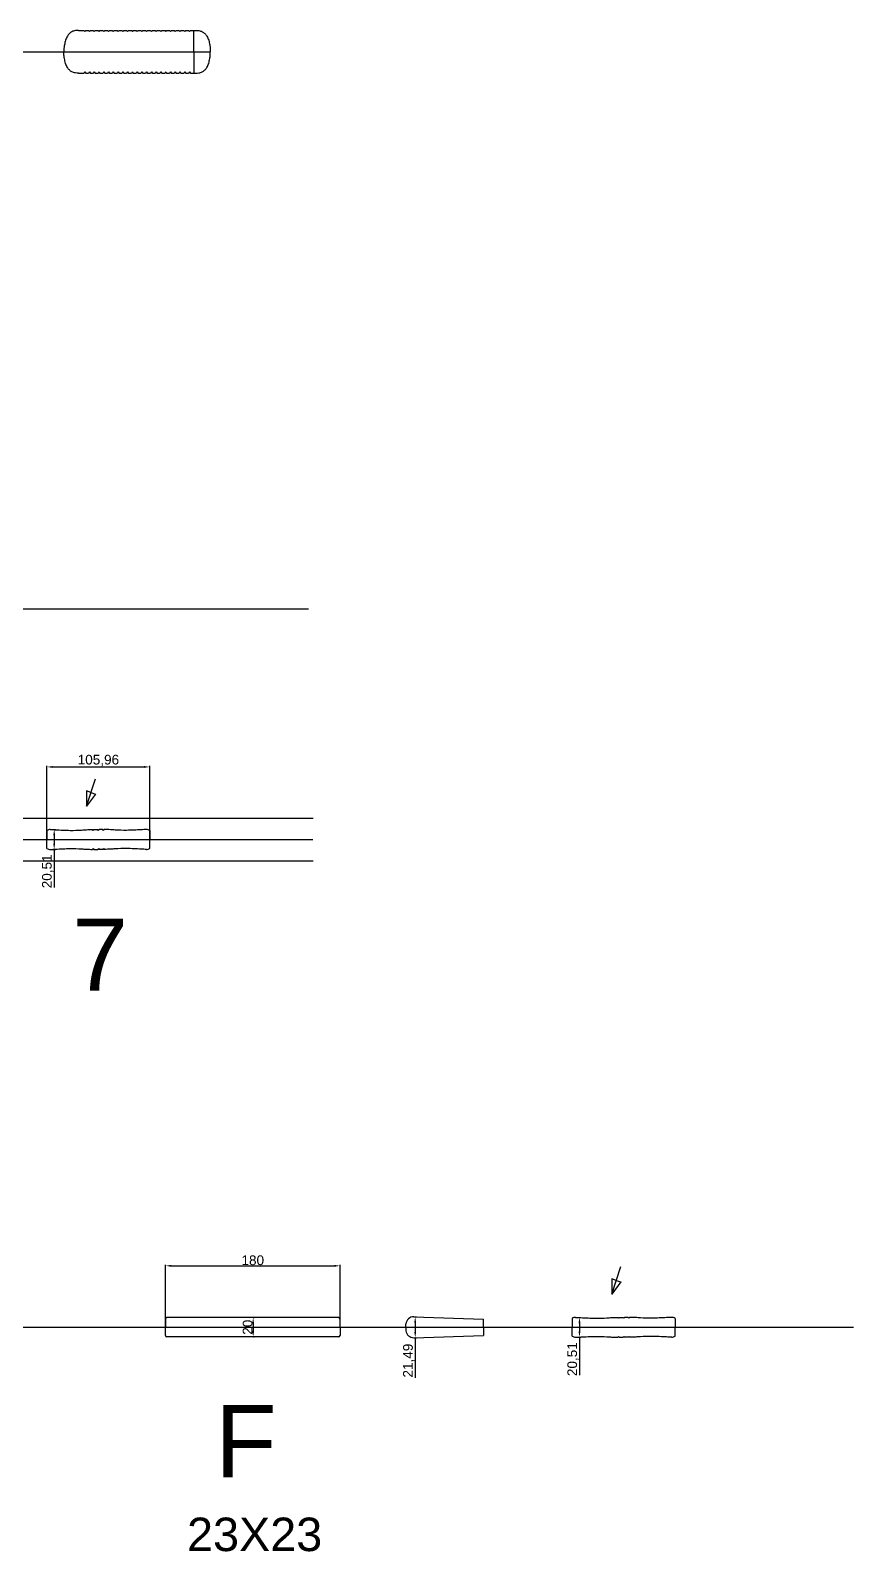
# Model space of a CAD drawing. Header units: millimetres. Extents: x 3940 to 31715, y 1502 to 5662.
# Drawn here: x 30866 to 31715, y 2049 to 3617 of the extents above; entities that cross this region are included whole.
import ezdxf

# ---------------------------------------------------------------- set-up
doc = ezdxf.new("R2010")
doc.units = ezdxf.units.MM
doc.styles.get("Standard").update_dxf_attribs({"font": 'arial.ttf'})
doc.dimstyles.new('ISO-25', dxfattribs={"dimtxt": 10, "dimasz": 6, "dimexe": 1.25, "dimexo": 0.625, "dimtad": 1, "dimtxsty": 'Standard', "dimcen": 2.5, "dimadec": 0, "dimazin": 0, "dimtfac": 1, "dimtmove": 0, "dimatfit": 3, "dimfxl": 1, "dimarcsym": 0})

# ---------------------------------------------------------------- blocks, each defined once
blk = doc.blocks.new('*D9')
at = {"color": 0, "lineweight": -2, "transparency": 16777216}
for p, q in [((31095.9, 2290.4), (31096.9, 2290.4)), ((31095.7, 2284.4), (31095.7, 2276.4)), ((31095.9, 2270.4), (31096.9, 2270.4))]:
    blk.add_line(p, q, dxfattribs=at)
at = {"color": 0, "transparency": 16777216}
for points in [[(31094.7, 2284.4), (31096.7, 2284.4), (31095.7, 2290.4)], [(31094.7, 2276.4), (31096.7, 2276.4), (31095.7, 2270.4)]]:
    blk.add_solid(points, dxfattribs=at)
at = {"layer": 'Defpoints', "color": 0, "transparency": 16777216}
for p in [(31095.3, 2290.4), (31095.3, 2270.4), (31095.7, 2270.4)]:
    blk.add_point(p, dxfattribs=at)
at = {"color": 0, "transparency": 16777216, "insert": (31090, 2280.4), "char_height": 10, "attachment_point": 5, "rotation": 90}
blk.add_mtext('20', dxfattribs=at)
blk = doc.blocks.new('*D11')
at = {"color": 0, "lineweight": -2, "transparency": 16777216}
for p, q in [((30887, 2793.4), (30891.8, 2793.4)), ((30890.5, 2787.4), (30890.5, 2778.9)), ((30887, 2772.9), (30891.8, 2772.9)), ((30890.5, 2772.9), (30890.5, 2733.7))]:
    blk.add_line(p, q, dxfattribs=at)
at = {"color": 0, "transparency": 16777216}
for points in [[(30889.5, 2787.4), (30891.5, 2787.4), (30890.5, 2793.4)], [(30889.5, 2778.9), (30891.5, 2778.9), (30890.5, 2772.9)]]:
    blk.add_solid(points, dxfattribs=at)
at = {"layer": 'Defpoints', "color": 0, "transparency": 16777216}
for p in [(30886.3, 2793.4), (30886.3, 2772.9), (30890.5, 2772.9)]:
    blk.add_point(p, dxfattribs=at)
at = {"color": 0, "transparency": 16777216, "insert": (30883.9, 2750.3), "char_height": 10, "attachment_point": 5, "rotation": 90}
blk.add_mtext('20,51', dxfattribs=at)
blk = doc.blocks.new('*D17')
at = {"color": 0, "lineweight": -2, "transparency": 16777216}
for p, q in [((31262.1, 2291.1), (31264.1, 2291.1)), ((31262.8, 2285.1), (31262.8, 2275.6)), ((31261.7, 2269.6), (31264.1, 2269.6)), ((31262.8, 2269.6), (31262.8, 2228.4))]:
    blk.add_line(p, q, dxfattribs=at)
at = {"color": 0, "transparency": 16777216}
for points in [[(31261.8, 2285.1), (31263.8, 2285.1), (31262.8, 2291.1)], [(31261.8, 2275.6), (31263.8, 2275.6), (31262.8, 2269.6)]]:
    blk.add_solid(points, dxfattribs=at)
at = {"layer": 'Defpoints', "color": 0, "transparency": 16777216}
for p in [(31261.5, 2291.1), (31261, 2269.6), (31262.8, 2269.6)]:
    blk.add_point(p, dxfattribs=at)
at = {"color": 0, "transparency": 16777216, "insert": (31256.2, 2246), "char_height": 10, "attachment_point": 5, "rotation": 90}
blk.add_mtext('21,49', dxfattribs=at)
blk = doc.blocks.new('*D18')
at = {"color": 0, "lineweight": -2, "transparency": 16777216}
for p, q in [((31428.7, 2290.6), (31433.5, 2290.6)), ((31432.2, 2284.6), (31432.2, 2276.1)), ((31428.7, 2270.1), (31433.5, 2270.1)), ((31432.2, 2270.1), (31432.2, 2230.9))]:
    blk.add_line(p, q, dxfattribs=at)
at = {"color": 0, "transparency": 16777216}
for points in [[(31431.2, 2284.6), (31433.2, 2284.6), (31432.2, 2290.6)], [(31431.2, 2276.1), (31433.2, 2276.1), (31432.2, 2270.1)]]:
    blk.add_solid(points, dxfattribs=at)
at = {"layer": 'Defpoints', "color": 0, "transparency": 16777216}
for p in [(31428, 2290.6), (31428, 2270.1), (31432.2, 2270.1)]:
    blk.add_point(p, dxfattribs=at)
at = {"color": 0, "transparency": 16777216, "insert": (31425.6, 2247.5), "char_height": 10, "attachment_point": 5, "rotation": 90}
blk.add_mtext('20,51', dxfattribs=at)
blk = doc.blocks.new('*D29')
at = {"color": 0, "lineweight": -2, "transparency": 16777216}
for p, q in [((31005.3, 2281), (31005.3, 2344.9)), ((31011.3, 2343.7), (31179.3, 2343.7)), ((31185.3, 2281), (31185.3, 2344.9))]:
    blk.add_line(p, q, dxfattribs=at)
at = {"color": 0, "transparency": 16777216}
for points in [[(31011.3, 2344.7), (31011.3, 2342.7), (31005.3, 2343.7)], [(31179.3, 2344.7), (31179.3, 2342.7), (31185.3, 2343.7)]]:
    blk.add_solid(points, dxfattribs=at)
at = {"layer": 'Defpoints', "color": 0, "transparency": 16777216}
for p in [(31185.3, 2343.7), (31005.3, 2280.4), (31185.3, 2280.4)]:
    blk.add_point(p, dxfattribs=at)
at = {"color": 0, "transparency": 16777216, "insert": (31095.3, 2349.4), "char_height": 10, "attachment_point": 5}
blk.add_mtext('180', dxfattribs=at)
blk = doc.blocks.new('*D36')
at = {"color": 0, "lineweight": -2, "transparency": 16777216}
for p, q in [((30883.1, 2783.8), (30883.1, 2859.1)), ((30889.1, 2857.9), (30983, 2857.9)), ((30989, 2783.8), (30989, 2859.1))]:
    blk.add_line(p, q, dxfattribs=at)
at = {"color": 0, "transparency": 16777216}
for points in [[(30889.1, 2858.9), (30889.1, 2856.9), (30883.1, 2857.9)], [(30983, 2858.9), (30983, 2856.9), (30989, 2857.9)]]:
    blk.add_solid(points, dxfattribs=at)
at = {"layer": 'Defpoints', "color": 0, "transparency": 16777216}
for p in [(30989, 2857.9), (30883.1, 2783.2), (30989, 2783.2)]:
    blk.add_point(p, dxfattribs=at)
at = {"color": 0, "transparency": 16777216, "insert": (30936.1, 2864.5), "char_height": 10, "attachment_point": 5}
blk.add_mtext('105,96', dxfattribs=at)

msp = doc.modelspace()

# ---------------------------------------------------------------- linework, layer by layer
at = {"color": 3}
for p, q in [((30915.745, 3617.048), (30921.017, 3617.048)), ((30922.017, 3615.891), (30921.017, 3617.048)), ((30922.017, 3615.891), (30923.017, 3617.048)), ((30923.017, 3617.048), (30925.926, 3617.048)), ((30926.926, 3615.891), (30925.926, 3617.048)), ((30926.926, 3615.891), (30927.926, 3617.048)), ((30927.926, 3617.048), (30930.835, 3617.048)), ((30931.835, 3615.891), (30930.835, 3617.048)), ((30931.835, 3615.891), (30932.835, 3617.048)), ((30932.835, 3617.048), (30935.744, 3617.048)), ((30936.744, 3615.891), (30935.744, 3617.048)), ((30936.744, 3615.891), (30937.744, 3617.048)), ((30937.744, 3617.048), (30940.653, 3617.048)), ((30941.653, 3615.891), (30940.653, 3617.048)), ((30941.653, 3615.891), (30942.653, 3617.048)), ((30942.653, 3617.048), (30945.562, 3617.048)), ((30946.562, 3615.891), (30945.562, 3617.048)), ((30946.562, 3615.891), (30947.562, 3617.048)), ((30947.562, 3617.048), (30950.471, 3617.048)), ((30951.471, 3615.891), (30950.471, 3617.048)), ((30951.471, 3615.891), (30952.471, 3617.048)), ((30952.471, 3617.048), (30955.38, 3617.048)), ((30956.38, 3615.891), (30955.38, 3617.048)), ((30956.38, 3615.891), (30957.38, 3617.048)), ((30957.38, 3617.048), (30960.289, 3617.048)), ((30961.289, 3615.891), (30960.289, 3617.048)), ((30961.289, 3615.891), (30962.289, 3617.048)), ((30962.289, 3617.048), (30965.199, 3617.048)), ((30966.199, 3615.891), (30965.199, 3617.048)), ((30966.199, 3615.891), (30967.199, 3617.048)), ((30967.199, 3617.048), (30970.108, 3617.048)), ((30971.108, 3615.891), (30970.108, 3617.048)), ((30971.108, 3615.891), (30972.108, 3617.048)), ((30972.108, 3617.048), (30975.017, 3617.048)), ((30976.017, 3615.891), (30975.017, 3617.048)), ((30976.017, 3615.891), (30977.017, 3617.048)), ((30977.017, 3617.048), (30979.926, 3617.048)), ((30980.926, 3615.891), (30979.926, 3617.048)), ((30980.926, 3615.891), (30981.926, 3617.048)), ((30981.926, 3617.048), (30984.835, 3617.048)), ((30985.835, 3615.891), (30984.835, 3617.048)), ((30985.835, 3615.891), (30986.835, 3617.048)), ((30986.835, 3617.048), (30989.744, 3617.048)), ((30990.744, 3615.891), (30989.744, 3617.048)), ((30990.744, 3615.891), (30991.744, 3617.048)), ((30991.744, 3617.048), (30994.653, 3617.048)), ((30995.653, 3615.891), (30994.653, 3617.048)), ((30995.653, 3615.891), (30996.653, 3617.048)), ((30996.653, 3617.048), (30999.562, 3617.048)), ((31000.562, 3615.891), (30999.562, 3617.048)), ((31000.562, 3615.891), (31001.562, 3617.048)), ((31001.562, 3617.048), (31004.471, 3617.048)), ((31005.471, 3615.891), (31004.471, 3617.048)), ((31005.471, 3615.891), (31006.471, 3617.048)), ((31006.471, 3617.048), (31009.38, 3617.048)), ((31010.38, 3615.891), (31009.38, 3617.048)), ((31010.38, 3615.891), (31011.38, 3617.048)), ((31011.38, 3617.048), (31014.289, 3617.048)), ((31015.289, 3615.891), (31014.289, 3617.048)), ((31015.289, 3615.891), (31016.289, 3617.048)), ((31016.289, 3617.048), (31019.199, 3617.048)), ((31020.199, 3615.891), (31019.199, 3617.048)), ((31020.199, 3615.891), (31021.199, 3617.048)), ((31021.199, 3617.048), (31024.108, 3617.048)), ((31025.108, 3615.891), (31024.108, 3617.048)), ((31025.108, 3615.891), (31026.108, 3617.048)), ((31026.108, 3617.048), (31029.017, 3617.048)), ((31030.017, 3615.891), (31029.017, 3617.048)), ((31030.017, 3615.891), (31031.017, 3617.048)), ((31031.017, 3617.048), (31036.289, 3617.048)), ((31034.517, 3595.048), (31034.517, 3617.048)), ((31034.517, 3595.048), (31034.517, 3573.049)), ((30915.745, 3573.049), (30921.017, 3573.049)), ((30922.017, 3574.205), (30921.017, 3573.049)), ((30922.017, 3574.205), (30923.017, 3573.049)), ((30923.017, 3573.049), (30925.926, 3573.049)), ((30926.926, 3574.205), (30925.926, 3573.049)), ((30926.926, 3574.205), (30927.926, 3573.049)), ((30927.926, 3573.049), (30930.835, 3573.049)), ((30931.835, 3574.205), (30930.835, 3573.049)), ((30931.835, 3574.205), (30932.835, 3573.049)), ((30932.835, 3573.049), (30935.744, 3573.049)), ((30936.744, 3574.205), (30935.744, 3573.049)), ((30936.744, 3574.205), (30937.744, 3573.049)), ((30937.744, 3573.049), (30940.653, 3573.049)), ((30941.653, 3574.205), (30940.653, 3573.049)), ((30941.653, 3574.205), (30942.653, 3573.049)), ((30942.653, 3573.049), (30945.562, 3573.049)), ((30946.562, 3574.205), (30945.562, 3573.049)), ((30946.562, 3574.205), (30947.562, 3573.049)), ((30947.562, 3573.049), (30950.471, 3573.049)), ((30951.471, 3574.205), (30950.471, 3573.049)), ((30951.471, 3574.205), (30952.471, 3573.049)), ((30952.471, 3573.049), (30955.38, 3573.049)), ((30956.38, 3574.205), (30955.38, 3573.049)), ((30956.38, 3574.205), (30957.38, 3573.049)), ((30957.38, 3573.049), (30960.289, 3573.049)), ((30961.289, 3574.205), (30960.289, 3573.049)), ((30961.289, 3574.205), (30962.289, 3573.049)), ((30962.289, 3573.049), (30965.199, 3573.049)), ((30966.199, 3574.205), (30965.199, 3573.049)), ((30966.199, 3574.205), (30967.199, 3573.049)), ((30967.199, 3573.049), (30970.108, 3573.049)), ((30971.108, 3574.205), (30970.108, 3573.049)), ((30971.108, 3574.205), (30972.108, 3573.049)), ((30972.108, 3573.049), (30975.017, 3573.049)), ((30976.017, 3574.205), (30975.017, 3573.049)), ((30976.017, 3574.205), (30977.017, 3573.049)), ((30977.017, 3573.049), (30979.926, 3573.049)), ((30980.926, 3574.205), (30979.926, 3573.049)), ((30980.926, 3574.205), (30981.926, 3573.049)), ((30981.926, 3573.049), (30984.835, 3573.049)), ((30985.835, 3574.205), (30984.835, 3573.049)), ((30985.835, 3574.205), (30986.835, 3573.049)), ((30986.835, 3573.049), (30989.744, 3573.049)), ((30990.744, 3574.205), (30989.744, 3573.049)), ((30990.744, 3574.205), (30991.744, 3573.049)), ((30991.744, 3573.049), (30994.653, 3573.049)), ((30995.653, 3574.205), (30994.653, 3573.049)), ((30995.653, 3574.205), (30996.653, 3573.049)), ((30996.653, 3573.049), (30999.562, 3573.049)), ((31000.562, 3574.205), (30999.562, 3573.049)), ((31000.562, 3574.205), (31001.562, 3573.049)), ((31001.562, 3573.049), (31004.471, 3573.049)), ((31005.471, 3574.205), (31004.471, 3573.049)), ((31005.471, 3574.205), (31006.471, 3573.049)), ((31006.471, 3573.049), (31009.38, 3573.049)), ((31010.38, 3574.205), (31009.38, 3573.049)), ((31010.38, 3574.205), (31011.38, 3573.049)), ((31011.38, 3573.049), (31014.289, 3573.049)), ((31015.289, 3574.205), (31014.289, 3573.049)), ((31015.289, 3574.205), (31016.289, 3573.049)), ((31016.289, 3573.049), (31019.199, 3573.049)), ((31020.199, 3574.205), (31019.199, 3573.049)), ((31020.199, 3574.205), (31021.199, 3573.049)), ((31021.199, 3573.049), (31024.108, 3573.049)), ((31025.108, 3574.205), (31024.108, 3573.049)), ((31025.108, 3574.205), (31026.108, 3573.049)), ((31026.108, 3573.049), (31029.017, 3573.049)), ((31030.017, 3574.205), (31029.017, 3573.049)), ((31030.017, 3574.205), (31031.017, 3573.049)), ((31031.017, 3573.049), (31036.289, 3573.049))]:
    msp.add_line(p, q, dxfattribs=at)
at = {"color": 1}
for p, q in [((29759.757, 3595.048), (31051.517, 3595.048)), ((29605.371, 3020.843), (31152.709, 3020.843)), ((30923.695, 2817.31), (30933.182, 2845.771)), ((30928.439, 2831.541), (30923.695, 2833.122)), ((30923.695, 2833.122), (30923.695, 2817.31)), ((30933.182, 2829.96), (30923.695, 2817.31)), ((30928.439, 2831.541), (30933.182, 2829.96)), ((29610.094, 2805.167), (31157.432, 2805.167)), ((29609.725, 2783.167), (31157.063, 2783.167)), ((29610.094, 2761.167), (31157.432, 2761.167)), ((31465.396, 2314.502), (31474.883, 2342.963)), ((31470.14, 2328.732), (31465.396, 2330.314)), ((31465.396, 2330.314), (31465.396, 2314.502)), ((31474.883, 2327.151), (31465.396, 2314.502)), ((31470.14, 2328.732), (31474.883, 2327.151)), ((29597.272, 2280.359), (31714.86, 2280.359))]:
    msp.add_line(p, q, dxfattribs=at)
for p, q in [((30883.086, 2792.33), (30883.086, 2783.167)), ((30930.646, 2792.509), (30929.981, 2793.402)), ((30930.646, 2792.509), (30931.338, 2793.418)), ((30931.338, 2793.418), (30935.389, 2793.418)), ((30936.066, 2792.509), (30935.389, 2793.418)), ((30936.066, 2792.509), (30936.758, 2793.418)), ((30940.808, 2793.418), (30936.758, 2793.418)), ((30941.486, 2792.509), (30940.808, 2793.418)), ((30941.486, 2792.509), (30942.165, 2793.401)), ((30989.046, 2792.33), (30989.046, 2783.167)), ((30883.086, 2774.004), (30883.086, 2783.167)), ((30989.046, 2774.004), (30989.046, 2783.167)), ((30930.646, 2773.825), (30929.981, 2772.932)), ((30930.646, 2773.825), (30931.338, 2772.916)), ((30931.338, 2772.916), (30935.389, 2772.916)), ((30936.066, 2773.825), (30935.389, 2772.916)), ((30936.066, 2773.825), (30936.758, 2772.916)), ((30940.808, 2772.916), (30936.758, 2772.916)), ((30941.486, 2773.825), (30940.808, 2772.916)), ((30941.486, 2773.825), (30942.165, 2772.933)), ((31183.786, 2290.359), (31006.786, 2290.359)), ((31261.464, 2291.104), (31333.201, 2288.859)), ((31424.788, 2289.522), (31424.788, 2280.359)), ((31472.348, 2289.701), (31471.682, 2290.593)), ((31472.348, 2289.701), (31473.039, 2290.609)), ((31473.039, 2290.609), (31477.09, 2290.609)), ((31477.767, 2289.701), (31477.09, 2290.609)), ((31477.767, 2289.701), (31478.459, 2290.609)), ((31482.51, 2290.609), (31478.459, 2290.609)), ((31483.187, 2289.701), (31482.51, 2290.609)), ((31483.187, 2289.701), (31483.866, 2290.593)), ((31530.747, 2289.522), (31530.747, 2280.359)), ((31005.286, 2288.859), (31005.286, 2280.359)), ((31005.286, 2271.859), (31005.286, 2280.359)), ((31185.286, 2280.359), (31185.286, 2288.859)), ((31185.286, 2280.359), (31185.286, 2271.859)), ((31253.201, 2280.359), (31253.201, 2283.859)), ((31253.201, 2280.359), (31253.201, 2276.859)), ((31333.201, 2280.359), (31333.201, 2288.859)), ((31333.201, 2280.359), (31333.201, 2271.859)), ((31424.788, 2271.196), (31424.788, 2280.359)), ((31530.747, 2271.196), (31530.747, 2280.359)), ((31183.786, 2270.359), (31006.786, 2270.359)), ((31261.464, 2269.613), (31333.201, 2271.859)), ((31472.348, 2271.017), (31471.682, 2270.124)), ((31472.348, 2271.017), (31473.039, 2270.108)), ((31473.039, 2270.108), (31477.09, 2270.108)), ((31477.767, 2271.017), (31477.09, 2270.108)), ((31477.767, 2271.017), (31478.459, 2270.108)), ((31482.51, 2270.108), (31478.459, 2270.108)), ((31483.187, 2271.017), (31482.51, 2270.108)), ((31483.187, 2271.017), (31483.866, 2270.124))]:
    msp.add_line(p, q)
for centre, radius, start, end in [((30886.335, 2788.035), 5.386, 88.450889, 127.10533), ((30985.797, 2788.035), 5.386, 52.89467, 91.549111), ((30886.335, 2778.299), 5.386, 232.89467, 271.549111), ((30985.797, 2778.299), 5.386, 268.450889, 307.10533), ((31006.786, 2288.859), 1.5, 90, 180), ((31183.786, 2288.859), 1.5, 0, 90), ((31261.201, 2283.07), 8.039, 88.124487, 174.368887), ((31428.037, 2285.226), 5.386, 88.450889, 127.10533), ((31527.498, 2285.226), 5.386, 52.89467, 91.549111), ((31261.201, 2277.648), 8.039, 185.631113, 271.875513), ((31006.786, 2271.859), 1.5, 180, 270), ((31183.786, 2271.859), 1.5, 270, 0), ((31428.037, 2275.491), 5.386, 232.89467, 271.549111), ((31527.498, 2275.491), 5.386, 268.450889, 307.10533)]:
    msp.add_arc(centre, radius, start, end)
at = {"color": 3}
for points, knots in [([(30915.745, 3617.048), (30914.63, 3617.021), (30912.263, 3616.966), (30908.877, 3616.014), (30906.053, 3613.892), (30903.806, 3610.867), (30901.973, 3606.893), (30901.198, 3602.609), (30900.518, 3598.632), (30900.517, 3596.266), (30900.517, 3595.048)], [0, 0, 0, 0, 3.34200715, 7.09675967, 10.32544123, 13.74591364, 18.31346808, 23.31615716, 26.75399086, 30.3986859, 30.3986859, 30.3986859, 30.3986859]), ([(31036.289, 3617.048), (31037.403, 3617.021), (31039.771, 3616.966), (31043.157, 3616.014), (31045.981, 3613.892), (31048.227, 3610.867), (31050.061, 3606.893), (31050.836, 3602.609), (31051.516, 3598.632), (31051.516, 3596.266), (31051.517, 3595.048)], [0, 0, 0, 0, 3.34200715, 7.09675966, 10.32544123, 13.74591364, 18.31346808, 23.31615716, 26.75399086, 30.3986859, 30.3986859, 30.3986859, 30.3986859]), ([(30915.745, 3573.049), (30914.63, 3573.075), (30912.263, 3573.131), (30908.877, 3574.083), (30906.053, 3576.204), (30903.806, 3579.229), (30901.973, 3583.204), (30901.198, 3587.488), (30900.518, 3591.465), (30900.517, 3593.831), (30900.517, 3595.048)], [0, 0, 0, 0, 3.34200715, 7.09675967, 10.32544123, 13.74591364, 18.31346808, 23.31615716, 26.75399086, 30.3986859, 30.3986859, 30.3986859, 30.3986859]), ([(31036.289, 3573.049), (31037.403, 3573.075), (31039.771, 3573.131), (31043.157, 3574.083), (31045.981, 3576.204), (31048.227, 3579.229), (31050.061, 3583.204), (31050.836, 3587.488), (31051.516, 3591.465), (31051.516, 3593.831), (31051.517, 3595.048)], [0, 0, 0, 0, 3.34200715, 7.09675966, 10.32544123, 13.74591364, 18.31346808, 23.31615716, 26.75399086, 30.3986859, 30.3986859, 30.3986859, 30.3986859])]:
    msp.add_open_spline(points, degree=3, knots=knots, dxfattribs=at)
for points, knots in [([(30886.481, 2793.418), (30888.273, 2793.328), (30895.116, 2792.982), (30905.881, 2792.41), (30916.503, 2792.624), (30924.139, 2793.267), (30927.874, 2793.358), (30929.981, 2793.402)], [0, 0, 0, 0, 18.64322547, 71.18956379, 111.97656696, 128.89822651, 150.78776759, 150.78776759, 150.78776759, 150.78776759]), ([(30985.651, 2793.418), (30983.859, 2793.328), (30977.017, 2792.982), (30966.251, 2792.41), (30955.629, 2792.624), (30947.998, 2793.266), (30944.267, 2793.358), (30942.165, 2793.401)], [0, 0, 0, 0, 10.76580626, 41.10946641, 64.66252459, 74.43418714, 87.04733646, 87.04733646, 87.04733646, 87.04733646]), ([(30886.481, 2772.916), (30888.273, 2773.006), (30895.116, 2773.352), (30905.881, 2773.924), (30916.503, 2773.71), (30924.139, 2773.067), (30927.874, 2772.976), (30929.981, 2772.932)], [0, 0, 0, 0, 18.64322547, 71.18956379, 111.97656696, 128.89822651, 150.78776759, 150.78776759, 150.78776759, 150.78776759]), ([(30985.651, 2772.916), (30983.859, 2773.006), (30977.017, 2773.352), (30966.251, 2773.924), (30955.629, 2773.71), (30947.998, 2773.068), (30944.267, 2772.976), (30942.165, 2772.933)], [0, 0, 0, 0, 10.76580626, 41.10946641, 64.66252459, 74.43418714, 87.04733646, 87.04733646, 87.04733646, 87.04733646]), ([(31428.182, 2290.61), (31429.974, 2290.519), (31436.817, 2290.174), (31447.582, 2289.602), (31458.204, 2289.816), (31465.84, 2290.458), (31469.575, 2290.55), (31471.682, 2290.593)], [0, 0, 0, 0, 18.64322547, 71.18956379, 111.97656696, 128.89822651, 150.78776759, 150.78776759, 150.78776759, 150.78776759]), ([(31527.352, 2290.61), (31525.56, 2290.519), (31518.718, 2290.174), (31507.952, 2289.602), (31497.33, 2289.816), (31489.699, 2290.458), (31485.968, 2290.549), (31483.866, 2290.593)], [0, 0, 0, 0, 10.76580626, 41.10946641, 64.66252459, 74.43418714, 87.04733646, 87.04733646, 87.04733646, 87.04733646]), ([(31428.182, 2270.107), (31429.974, 2270.198), (31436.817, 2270.544), (31447.582, 2271.116), (31458.204, 2270.902), (31465.84, 2270.259), (31469.575, 2270.168), (31471.682, 2270.124)], [0, 0, 0, 0, 18.64322547, 71.18956379, 111.97656696, 128.89822651, 150.78776759, 150.78776759, 150.78776759, 150.78776759]), ([(31527.352, 2270.107), (31525.56, 2270.198), (31518.718, 2270.544), (31507.952, 2271.116), (31497.33, 2270.902), (31489.699, 2270.26), (31485.968, 2270.168), (31483.866, 2270.124)], [0, 0, 0, 0, 10.76580626, 41.10946641, 64.66252459, 74.43418714, 87.04733646, 87.04733646, 87.04733646, 87.04733646])]:
    msp.add_open_spline(points, degree=3, knots=knots)

# ---------------------------------------------------------------- texts
at = {"color": 1}
for s, height, p in [('1        2     3  4       5   6     7', 74.46857, (29694.79, 2627.169)), ('A         B       C      D     E          F ', 74.46857, (29628.608, 2125.783)), ('40X40            17X17           18X18        15X15       27X27                23X23', 34.50641, (29607.528, 2049.67))]:
    msp.add_text(s, height=height, dxfattribs=at).set_placement(p)

# ---------------------------------------------------------------- dimensions: what is measured, and where the dimension line sits
for base, p1, p2, picture, middle in [((30989.046, 2857.881), (30883.086, 2783.167), (30989.046, 2783.167), '*D36', (30936.066, 2864.516)), ((31185.286, 2343.671), (31005.286, 2280.359), (31185.286, 2280.359), '*D29', (31095.286, 2349.402))]:
    dim = msp.add_linear_dim(base=base, p1=p1, p2=p2, dimstyle='ISO-25', dxfattribs=at)
    dim.commit()
    dim.dimension.update_dxf_attribs({"geometry": picture, "text_midpoint": middle})
for base, p1, p2, picture, middle in [((30890.524, 2772.914), (30886.335, 2793.42), (30886.335, 2772.914), '*D11', (30883.89, 2750.296)), ((31095.688, 2270.359), (31095.286, 2290.359), (31095.286, 2270.359), '*D9', (31089.957, 2280.359)), ((31262.827, 2269.61), (31261.464, 2291.104), (31261.044, 2269.61), '*D17', (31256.193, 2246.017)), ((31432.225, 2270.106), (31428.037, 2290.612), (31428.037, 2270.106), '*D18', (31425.591, 2247.488))]:
    dim = msp.add_linear_dim(base=base, p1=p1, p2=p2, angle=90, dimstyle='ISO-25', dxfattribs=at)
    dim.commit()
    dim.dimension.update_dxf_attribs({"geometry": picture, "text_midpoint": middle})

doc.saveas('drawing.dxf')
